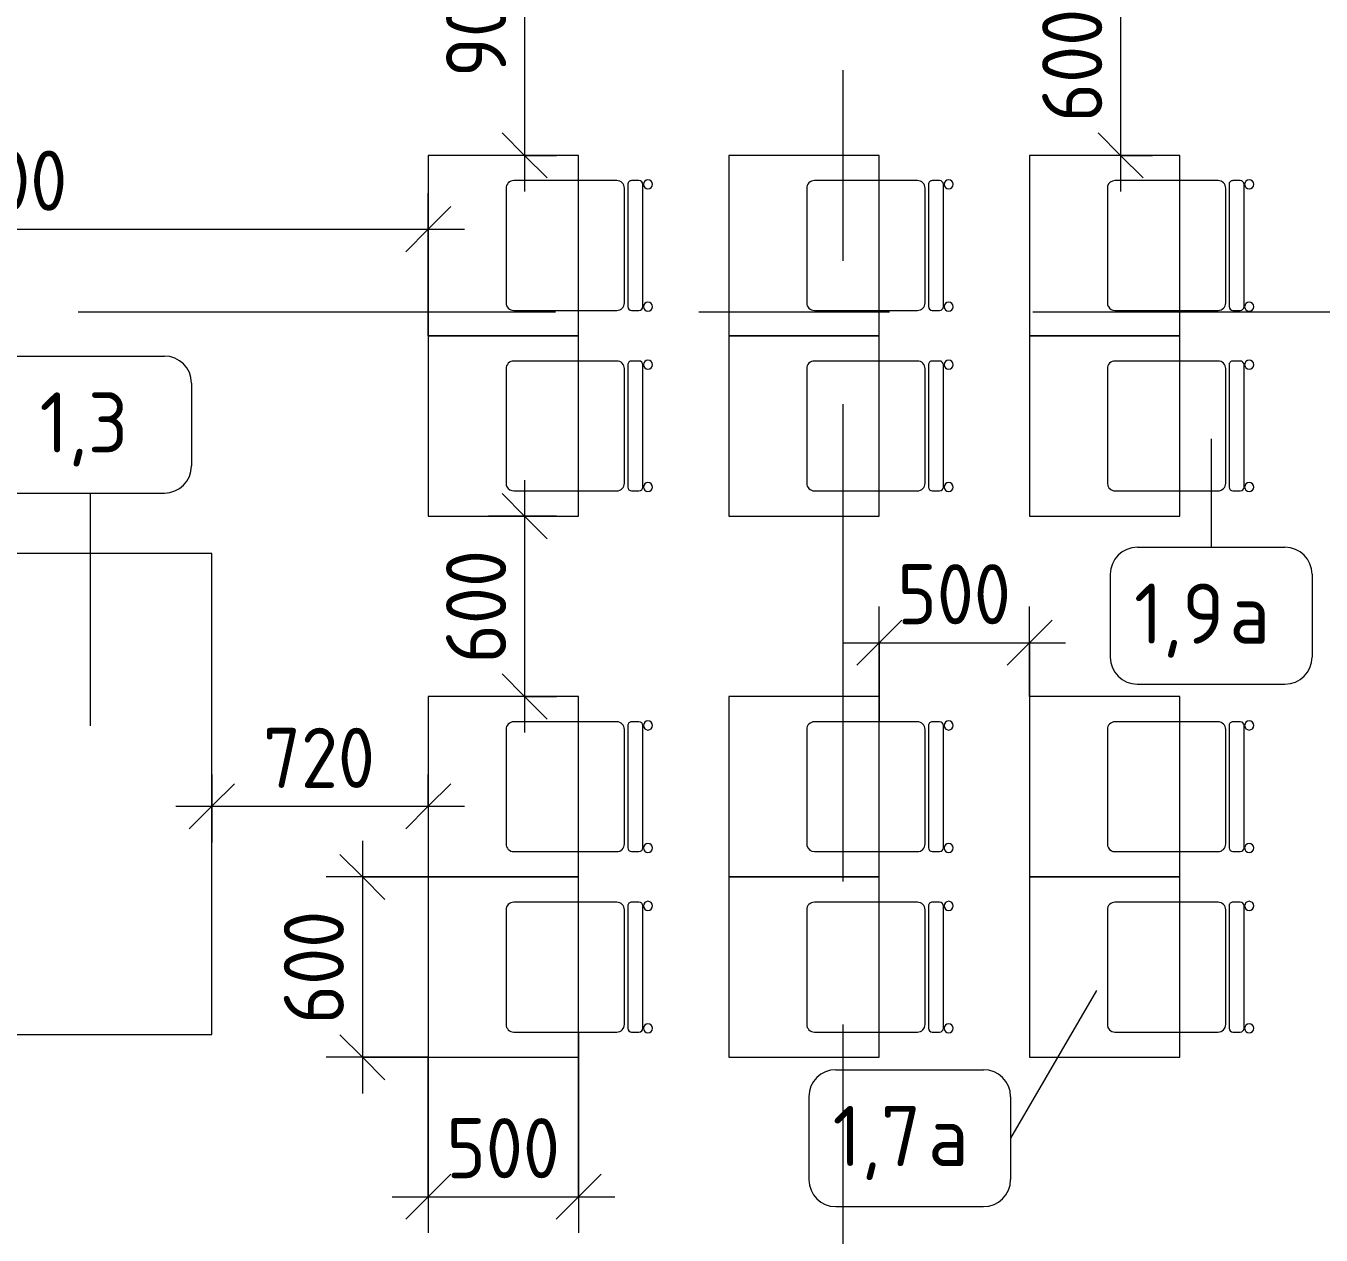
# Model space of a CAD drawing. Header units: millimetres. Extents: x 957 to 217451, y -8553 to 29000.
# Drawn here: x 34785 to 39093, y 529 to 4551 of the extents above; entities that cross this region are included whole.
import ezdxf

# ---------------------------------------------------------------- set-up
doc = ezdxf.new("R2010")
doc.units = ezdxf.units.MM
doc.linetypes.add('Осевая', pattern=[3175, 635, -476.25, 1587.5, -476.25])
for name, color, linetype, lineweight in [('A-ANNO-DIMS', 7, 'Continuous', 9), ('A-ANNO-DIMS-100', 7, 'Continuous', 9), ('I-FURN-IDEN', 7, 'Continuous', 9), ('Оси', 7, 'Continuous', 9), ('Оси-2', 7, 'Осевая', 9)]:
    doc.layers.add(name, color=color, linetype=linetype, lineweight=lineweight)
doc.layers.add('I-FURN-1', color=9, linetype='Continuous', lineweight=9, true_color=0x808080)
doc.styles.add('GOST Common_4', font='GOST_Common.ttf', dxfattribs={"height": 200})
doc.styles.add('ISOCPEUR_3', font='isocpeur.ttf', dxfattribs={"width": 0.9, "height": 200})
doc.dimstyles.new('ISO-2_0_0_9К_Средний_округл2', dxfattribs={"dimscale": 304.8, "dimtxt": 199.196235, "dimasz": 0.492126, "dimexe": 0.393701, "dimexo": 0, "dimgap": 0, "dimtad": 1, "dimdec": 0, "dimrnd": 10, "dimzin": 0, "dimdsep": 46, "dimtxsty": 'ISOCPEUR_3', "dimblk1": 'OBLIQUE', "dimblk2": 'OBLIQUE', "dimsah": 1, "dimcen": 0.09, "dimdle": 0.393701, "dimazin": 0, "dimtfac": 1, "dimtdec": 4, "dimtix": 1, "dimtmove": 0, "dimatfit": 3, "dimfxl": 1, "dimtvp": 1, "dimtolj": 1, "dimtzin": 0, "dimarcsym": 2})

# ---------------------------------------------------------------- blocks, each defined once
blk = doc.blocks.new('Стол базовый прямоугольный - 1_7а-25476368-План расстановки мебели и оборудования 3 этажа в осях 1-12')
at = {"layer": 'I-FURN-1'}
for p, q in [((250, 300), (-250, 300)), ((-250, 300), (-250, -300)), ((250, -300), (250, 300)), ((-250, -300), (250, -300))]:
    blk.add_line(p, q, dxfattribs=at)
blk = doc.blocks.new('Стул Breuer - 1_9а-25403171-План расстановки мебели и оборудования 3 этажа в осях 1-12')
at = {"layer": 'I-FURN-1'}
for p, q in [((-215.9, 215.9), (-215.9, 0)), ((190.5, 241.3), (-190.5, 241.3)), ((215.9, 0), (215.9, 215.9)), ((-215.9, 0), (-215.9, -127)), ((215.9, -127), (215.9, 0)), ((203.2, -163.5), (-203.2, -163.5)), ((-190.5, -152.4), (190.5, -152.4)), ((-215.9, -176.2), (-215.9, -200.8)), ((-203.2, -213.5), (203.2, -213.5)), ((215.9, -200.8), (215.9, -176.2))]:
    blk.add_line(p, q, dxfattribs=at)
for centre, radius, start, end in [((-190.5, 215.9), 25.4, 90, 180), ((190.5, 215.9), 25.4, 0, 90), ((-190.5, -127), 25.4, 180, 270), ((190.5, -127), 25.4, 270, 360), ((-203.2, -176.2), 12.7, 90, 180), ((203.2, -176.2), 12.7, 360, 90), ((-203.2, -200.8), 12.7, 180, 270), ((203.2, -200.8), 12.7, 270, 360), ((-203.5, -230.6), 15.1, 360, 180), ((-203.5, -230.6), 15.1, 180, 360), ((203.7, -230.6), 15.1, 360, 180), ((203.7, -230.6), 15.1, 180, 360)]:
    blk.add_arc(centre, radius, start, end, dxfattribs=at)
blk = doc.blocks.new('Стол базовый прямоугольный - 1_3-25460678-План расстановки мебели и оборудования 3 этажа в осях 1-12')
at = {"layer": 'I-FURN-1'}
for p, q in [((800, 350), (-800, 350)), ((-800, 350), (-800, -350)), ((800, -350), (800, 350)), ((-800, -350), (800, -350))]:
    blk.add_line(p, q, dxfattribs=at)
blk = doc.blocks.new('Стул Breuer - 1_9а-V53-План расстановки мебели и оборудования 3 этажа в осях 1-12')
at = {"layer": 'I-FURN-1'}
for p, q in [((-215.9, 215.9), (-215.9, 0)), ((190.5, 241.3), (-190.5, 241.3)), ((215.9, 0), (215.9, 215.9)), ((-215.9, 0), (-215.9, -127)), ((215.9, -127), (215.9, 0)), ((203.2, -163.5), (-203.2, -163.5)), ((-190.5, -152.4), (190.5, -152.4)), ((-215.9, -176.2), (-215.9, -200.8)), ((-203.2, -213.5), (203.2, -213.5)), ((215.9, -200.8), (215.9, -176.2))]:
    blk.add_line(p, q, dxfattribs=at)
for centre, radius, start, end in [((-190.5, 215.9), 25.4, 135, 180), ((-190.5, 215.9), 25.4, 90, 135), ((190.5, 215.9), 25.4, 0, 90), ((-190.5, -127), 25.4, 180, 270), ((190.5, -127), 25.4, 270, 360), ((-203.2, -176.2), 12.7, 90, 180), ((203.2, -176.2), 12.7, 360, 90), ((-203.2, -200.8), 12.7, 180, 270), ((203.2, -200.8), 12.7, 270, 360), ((-203.5, -230.6), 15.1, 360, 180), ((-203.5, -230.6), 15.1, 180, 360), ((203.7, -230.6), 15.1, 360, 180), ((203.7, -230.6), 15.1, 180, 360)]:
    blk.add_arc(centre, radius, start, end, dxfattribs=at)
blk = doc.blocks.new('Стул Breuer - 1_9а-V54-План расстановки мебели и оборудования 3 этажа в осях 1-12')
at = {"layer": 'I-FURN-1'}
for p, q in [((-215.9, 215.9), (-215.9, 0)), ((190.5, 241.3), (-190.5, 241.3)), ((215.9, 0), (215.9, 215.9)), ((-215.9, 0), (-215.9, -127)), ((215.9, -127), (215.9, 0)), ((203.2, -163.5), (-203.2, -163.5)), ((-190.5, -152.4), (190.5, -152.4)), ((-215.9, -176.2), (-215.9, -200.8)), ((-203.2, -213.5), (203.2, -213.5)), ((215.9, -200.8), (215.9, -176.2))]:
    blk.add_line(p, q, dxfattribs=at)
for centre, radius, start, end in [((-190.5, 215.9), 25.4, 120, 180), ((-190.5, 215.9), 25.4, 105, 120), ((-190.5, 215.9), 25.4, 90, 105), ((190.5, 215.9), 25.4, 0, 90), ((-190.5, -127), 25.4, 180, 270), ((190.5, -127), 25.4, 270, 360), ((-203.2, -176.2), 12.7, 90, 180), ((203.2, -176.2), 12.7, 360, 90), ((-203.2, -200.8), 12.7, 180, 270), ((203.2, -200.8), 12.7, 270, 360), ((-203.5, -230.6), 15.1, 360, 180), ((-203.5, -230.6), 15.1, 180, 360), ((203.7, -230.6), 15.1, 360, 180), ((203.7, -230.6), 15.1, 180, 360)]:
    blk.add_arc(centre, radius, start, end, dxfattribs=at)
blk = doc.blocks.new('Стул Breuer - 1_9а-V55-План расстановки мебели и оборудования 3 этажа в осях 1-12')
at = {"layer": 'I-FURN-1'}
for p, q in [((-215.9, 215.9), (-215.9, 0)), ((190.5, 241.3), (-190.5, 241.3)), ((215.9, 0), (215.9, 215.9)), ((-215.9, 0), (-215.9, -127)), ((215.9, -127), (215.9, 0)), ((203.2, -163.5), (-203.2, -163.5)), ((-190.5, -152.4), (190.5, -152.4)), ((-215.9, -176.2), (-215.9, -200.8)), ((-203.2, -213.5), (203.2, -213.5)), ((215.9, -200.8), (215.9, -176.2))]:
    blk.add_line(p, q, dxfattribs=at)
for centre, radius, start, end in [((-190.5, 215.9), 25.4, 105, 180), ((-190.5, 215.9), 25.4, 90, 105), ((190.5, 215.9), 25.4, 0, 90), ((-190.5, -127), 25.4, 180, 270), ((190.5, -127), 25.4, 270, 360), ((-203.2, -176.2), 12.7, 90, 180), ((203.2, -176.2), 12.7, 360, 90), ((-203.2, -200.8), 12.7, 180, 270), ((203.2, -200.8), 12.7, 270, 360), ((-203.5, -230.6), 15.1, 360, 180), ((-203.5, -230.6), 15.1, 180, 360), ((203.7, -230.6), 15.1, 360, 180), ((203.7, -230.6), 15.1, 180, 360)]:
    blk.add_arc(centre, radius, start, end, dxfattribs=at)
blk = doc.blocks.new('Стул Breuer - 1_9а-V56-План расстановки мебели и оборудования 3 этажа в осях 1-12')
at = {"layer": 'I-FURN-1'}
for p, q in [((-215.9, 215.9), (-215.9, 0)), ((190.5, 241.3), (-190.5, 241.3)), ((215.9, 0), (215.9, 215.9)), ((-215.9, 0), (-215.9, -127)), ((215.9, -127), (215.9, 0)), ((203.2, -163.5), (-203.2, -163.5)), ((-190.5, -152.4), (190.5, -152.4)), ((-215.9, -176.2), (-215.9, -200.8)), ((-203.2, -213.5), (203.2, -213.5)), ((215.9, -200.8), (215.9, -176.2))]:
    blk.add_line(p, q, dxfattribs=at)
for centre, radius, start, end in [((-190.5, 215.9), 25.4, 150, 180), ((-190.5, 215.9), 25.4, 90, 150), ((190.5, 215.9), 25.4, 0, 90), ((-190.5, -127), 25.4, 180, 270), ((190.5, -127), 25.4, 270, 360), ((-203.2, -176.2), 12.7, 90, 180), ((203.2, -176.2), 12.7, 360, 90), ((-203.2, -200.8), 12.7, 180, 270), ((203.2, -200.8), 12.7, 270, 360), ((-203.5, -230.6), 15.1, 360, 180), ((-203.5, -230.6), 15.1, 180, 360), ((203.7, -230.6), 15.1, 360, 180), ((203.7, -230.6), 15.1, 180, 360)]:
    blk.add_arc(centre, radius, start, end, dxfattribs=at)
blk = doc.blocks.new('Стул Breuer - 1_9а-V57-План расстановки мебели и оборудования 3 этажа в осях 1-12')
at = {"layer": 'I-FURN-1'}
for p, q in [((-215.9, 215.9), (-215.9, 0)), ((190.5, 241.3), (-190.5, 241.3)), ((215.9, 0), (215.9, 215.9)), ((-215.9, 0), (-215.9, -127)), ((215.9, -127), (215.9, 0)), ((203.2, -163.5), (-203.2, -163.5)), ((-190.5, -152.4), (190.5, -152.4)), ((-215.9, -176.2), (-215.9, -200.8)), ((-203.2, -213.5), (203.2, -213.5)), ((215.9, -200.8), (215.9, -176.2))]:
    blk.add_line(p, q, dxfattribs=at)
for centre, radius, start, end in [((-190.5, 215.9), 25.4, 120, 180), ((-190.5, 215.9), 25.4, 90, 120), ((190.5, 215.9), 25.4, 75, 90), ((190.5, 215.9), 25.4, 0, 75), ((-190.5, -127), 25.4, 180, 270), ((190.5, -127), 25.4, 270, 360), ((-203.2, -176.2), 12.7, 90, 180), ((203.2, -176.2), 12.7, 360, 90), ((-203.2, -200.8), 12.7, 180, 270), ((203.2, -200.8), 12.7, 270, 360), ((-203.5, -230.6), 15.1, 360, 180), ((-203.5, -230.6), 15.1, 180, 360), ((203.7, -230.6), 15.1, 360, 180), ((203.7, -230.6), 15.1, 180, 360)]:
    blk.add_arc(centre, radius, start, end, dxfattribs=at)
blk = doc.blocks.new('Стул Breuer - 1_9а-V58-План расстановки мебели и оборудования 3 этажа в осях 1-12')
at = {"layer": 'I-FURN-1'}
for p, q in [((-215.9, 215.9), (-215.9, 0)), ((190.5, 241.3), (-190.5, 241.3)), ((215.9, 0), (215.9, 215.9)), ((-215.9, 0), (-215.9, -127)), ((215.9, -127), (215.9, 0)), ((203.2, -163.5), (-203.2, -163.5)), ((-190.5, -152.4), (190.5, -152.4)), ((-215.9, -176.2), (-215.9, -200.8)), ((-203.2, -213.5), (203.2, -213.5)), ((215.9, -200.8), (215.9, -176.2))]:
    blk.add_line(p, q, dxfattribs=at)
for centre, radius, start, end in [((-190.5, 215.9), 25.4, 165, 180), ((-190.5, 215.9), 25.4, 90, 165), ((190.5, 215.9), 25.4, 0, 90), ((-190.5, -127), 25.4, 180, 270), ((190.5, -127), 25.4, 270, 360), ((-203.2, -176.2), 12.7, 90, 180), ((203.2, -176.2), 12.7, 360, 90), ((-203.2, -200.8), 12.7, 180, 270), ((203.2, -200.8), 12.7, 270, 360), ((-203.5, -230.6), 15.1, 360, 180), ((-203.5, -230.6), 15.1, 180, 360), ((203.7, -230.6), 15.1, 360, 180), ((203.7, -230.6), 15.1, 180, 360)]:
    blk.add_arc(centre, radius, start, end, dxfattribs=at)
blk = doc.blocks.new('DIMBLOCK1-План расстановки мебели и оборудования 3 этажа в осях 1-12')
at = {"layer": 'A-ANNO-DIMS-100'}
for p, q in [((33223.2, 3980.7), (33223.2, 3754.6)), ((33223.2, 3874.6), (33223.2, 3980.7)), ((36123.2, 3520.1), (36123.2, 3994.6)), ((33103.2, 3874.6), (36243.2, 3874.6)), ((36123.2, 3874.6), (36123.2, 3520.1))]:
    blk.add_line(p, q, dxfattribs=at)
at = {"layer": 'A-ANNO-DIMS-100', "lineweight": 20}
for p, q in [((33223.2, 3874.6), (33298.2, 3949.6)), ((36123.2, 3874.6), (36198.2, 3949.6)), ((33223.2, 3874.6), (33148.2, 3799.6)), ((36123.2, 3874.6), (36048.2, 3799.6))]:
    blk.add_line(p, q, dxfattribs=at)
at = {"layer": 'A-ANNO-DIMS-100', "color": 0, "insert": (34420.3, 4135.9), "char_height": 200, "width": 606.782, "attachment_point": 1, "line_spacing_factor": 1.149209, "style": 'ISOCPEUR_3'}
blk.add_mtext('2900', dxfattribs=at)
blk = doc.blocks.new('_Oblique')
at = {"color": 0, "linetype": 'ByBlock', "lineweight": -2}
blk.add_line((-0.5, -0.5), (0.5, 0.5), dxfattribs=at)
blk = doc.blocks.new('Марка_Мебель - В прямоуг_Balcon_Марка-25523697-План расстановки мебели и оборудования 3 этажа в осях 1-12')
at = {"layer": 'I-FURN-IDEN'}
for p, q in [((-2.455, 2.278), (2.455, 2.278)), ((-3.355, 1.378), (-3.355, -1.384)), ((3.355, 1.378), (3.355, -1.378)), ((-2.461, -2.278), (2.455, -2.278))]:
    blk.add_line(p, q, dxfattribs=at)
for centre, radius, start, end in [((-2.455, 1.378), 0.9, 90, 180), ((2.455, 1.378), 0.9, 0, 90), ((-2.461, -1.384), 0.893, 180, 270), ((2.455, -1.378), 0.9, 270, 0)]:
    blk.add_arc(centre, radius, start, end, dxfattribs=at)
blk = doc.blocks.new('DIMBLOCK25-План расстановки мебели и оборудования 3 этажа в осях 1-12')
at = {"layer": 'A-ANNO-DIMS-100'}
for p, q in [((35903.9, 1840.1), (35903.9, 1000.1)), ((36123.2, 1720.1), (35783.9, 1720.1)), ((35903.9, 1720.1), (36123.2, 1720.1)), ((36123.2, 1120.1), (35783.9, 1120.1)), ((35903.9, 1120.1), (36123.2, 1120.1))]:
    blk.add_line(p, q, dxfattribs=at)
at = {"layer": 'A-ANNO-DIMS-100', "lineweight": 20}
for p, q in [((35903.9, 1720.1), (35828.9, 1795.1)), ((35903.9, 1720.1), (35978.9, 1645.1)), ((35903.9, 1120.1), (35828.9, 1195.1)), ((35903.9, 1120.1), (35978.9, 1045.1))]:
    blk.add_line(p, q, dxfattribs=at)
at = {"layer": 'A-ANNO-DIMS-100', "color": 0, "insert": (35642.6, 1230.5), "char_height": 200, "width": 455.087, "attachment_point": 1, "rotation": 90, "line_spacing_factor": 1.149209, "style": 'ISOCPEUR_3'}
blk.add_mtext('600', dxfattribs=at)
blk = doc.blocks.new('DIMBLOCK26-План расстановки мебели и оборудования 3 этажа в осях 1-12')
at = {"layer": 'A-ANNO-DIMS-100'}
for p, q in [((36623.2, 1201.5), (36623.2, 536.6)), ((36623.2, 656.6), (36623.2, 1201.5)), ((36123.2, 1120.1), (36123.2, 536.6)), ((36123.2, 656.6), (36123.2, 1120.1)), ((36003.2, 656.6), (36743.2, 656.6))]:
    blk.add_line(p, q, dxfattribs=at)
at = {"layer": 'A-ANNO-DIMS-100', "lineweight": 20}
for p, q in [((36123.2, 656.6), (36198.2, 731.6)), ((36623.2, 656.6), (36698.2, 731.6)), ((36123.2, 656.6), (36048.2, 581.6)), ((36623.2, 656.6), (36548.2, 581.6))]:
    blk.add_line(p, q, dxfattribs=at)
at = {"layer": 'A-ANNO-DIMS-100', "color": 0, "insert": (36183.6, 917.9), "char_height": 200, "width": 455.087, "attachment_point": 1, "line_spacing_factor": 1.149209, "style": 'ISOCPEUR_3'}
blk.add_mtext('500', dxfattribs=at)
blk = doc.blocks.new('DIMBLOCK28-План расстановки мебели и оборудования 3 этажа в осях 1-12')
at = {"layer": 'A-ANNO-DIMS-100'}
for p, q in [((36443.5, 3040.1), (36443.5, 2200.1)), ((36549.6, 2920.1), (36323.5, 2920.1)), ((36443.5, 2920.1), (36549.6, 2920.1)), ((36549.6, 2320.1), (36323.5, 2320.1)), ((36443.5, 2320.1), (36549.6, 2320.1))]:
    blk.add_line(p, q, dxfattribs=at)
at = {"layer": 'A-ANNO-DIMS-100', "lineweight": 20}
for p, q in [((36443.5, 2920.1), (36368.5, 2995.1)), ((36443.5, 2920.1), (36518.5, 2845.1)), ((36443.5, 2320.1), (36368.5, 2395.1)), ((36443.5, 2320.1), (36518.5, 2245.1))]:
    blk.add_line(p, q, dxfattribs=at)
at = {"layer": 'A-ANNO-DIMS-100', "color": 0, "insert": (36182.2, 2430.5), "char_height": 200, "width": 455.087, "attachment_point": 1, "rotation": 90, "line_spacing_factor": 1.149209, "style": 'ISOCPEUR_3'}
blk.add_mtext('600', dxfattribs=at)
blk = doc.blocks.new('DIMBLOCK29-План расстановки мебели и оборудования 3 этажа в осях 1-12')
at = {"layer": 'A-ANNO-DIMS-100'}
for p, q in [((37623.2, 2238.9), (37623.2, 2619.1)), ((38123.2, 2320.1), (38123.2, 2619.1)), ((37503.2, 2499.1), (38243.2, 2499.1)), ((37623.2, 2499.1), (37623.2, 2238.9)), ((38123.2, 2499.1), (38123.2, 2320.1))]:
    blk.add_line(p, q, dxfattribs=at)
at = {"layer": 'A-ANNO-DIMS-100', "lineweight": 20}
for p, q in [((37623.2, 2499.1), (37698.2, 2574.1)), ((38123.2, 2499.1), (38198.2, 2574.1)), ((37623.2, 2499.1), (37548.2, 2424.1)), ((38123.2, 2499.1), (38048.2, 2424.1))]:
    blk.add_line(p, q, dxfattribs=at)
at = {"layer": 'A-ANNO-DIMS-100', "color": 0, "insert": (37683.6, 2760.4), "char_height": 200, "width": 455.087, "attachment_point": 1, "line_spacing_factor": 1.149209, "style": 'ISOCPEUR_3'}
blk.add_mtext('500', dxfattribs=at)
blk = doc.blocks.new('DIMBLOCK30-План расстановки мебели и оборудования 3 этажа в осях 1-12')
at = {"layer": 'A-ANNO-DIMS-100'}
for p, q in [((38426.2, 4840.1), (38426.2, 4000.1)), ((38532.3, 4720.1), (38306.2, 4720.1)), ((38426.2, 4720.1), (38532.3, 4720.1)), ((38532.3, 4120.1), (38306.2, 4120.1)), ((38426.2, 4120.1), (38532.3, 4120.1))]:
    blk.add_line(p, q, dxfattribs=at)
at = {"layer": 'A-ANNO-DIMS-100', "lineweight": 20}
for p, q in [((38426.2, 4720.1), (38351.2, 4795.1)), ((38426.2, 4720.1), (38501.2, 4645.1)), ((38426.2, 4120.1), (38351.2, 4195.1)), ((38426.2, 4120.1), (38501.2, 4045.1))]:
    blk.add_line(p, q, dxfattribs=at)
at = {"layer": 'A-ANNO-DIMS-100', "color": 0, "insert": (38165, 4230.5), "char_height": 200, "width": 455.087, "attachment_point": 1, "rotation": 90, "line_spacing_factor": 1.149209, "style": 'ISOCPEUR_3'}
blk.add_mtext('600', dxfattribs=at)
blk = doc.blocks.new('DIMBLOCK31-План расстановки мебели и оборудования 3 этажа в осях 1-12')
at = {"layer": 'A-ANNO-DIMS-100'}
for p, q in [((36443.5, 5140.1), (36443.5, 4000.1)), ((36549.6, 5020.1), (36323.5, 5020.1)), ((36443.5, 5020.1), (36549.6, 5020.1)), ((36549.6, 4120.1), (36323.5, 4120.1)), ((36443.5, 4120.1), (36549.6, 4120.1))]:
    blk.add_line(p, q, dxfattribs=at)
at = {"layer": 'A-ANNO-DIMS-100', "lineweight": 20}
for p, q in [((36443.5, 5020.1), (36368.5, 5095.1)), ((36443.5, 5020.1), (36518.5, 4945.1)), ((36443.5, 4120.1), (36368.5, 4195.1)), ((36443.5, 4120.1), (36518.5, 4045.1))]:
    blk.add_line(p, q, dxfattribs=at)
at = {"layer": 'A-ANNO-DIMS-100', "color": 0, "insert": (36182.2, 4380.5), "char_height": 200, "width": 455.087, "attachment_point": 1, "rotation": 90, "line_spacing_factor": 1.149209, "style": 'ISOCPEUR_3'}
blk.add_mtext('900', dxfattribs=at)
blk = doc.blocks.new('DIMBLOCK36-План расстановки мебели и оборудования 3 этажа в осях 1-12')
at = {"layer": 'A-ANNO-DIMS-100'}
for p, q in [((35403.1, 2060.9), (35403.1, 1834.9)), ((35403.1, 1954.9), (35403.1, 2060.9)), ((36123.2, 2060.9), (36123.2, 1834.9)), ((36123.2, 1954.9), (36123.2, 2060.9)), ((35283.1, 1954.9), (36243.2, 1954.9))]:
    blk.add_line(p, q, dxfattribs=at)
at = {"layer": 'A-ANNO-DIMS-100', "lineweight": 20}
for p, q in [((35403.1, 1954.9), (35478.1, 2029.9)), ((36123.2, 1954.9), (36198.2, 2029.9)), ((35403.1, 1954.9), (35328.1, 1879.9)), ((36123.2, 1954.9), (36048.2, 1879.9))]:
    blk.add_line(p, q, dxfattribs=at)
at = {"layer": 'A-ANNO-DIMS-100', "color": 0, "insert": (35573.5, 2216.1), "char_height": 200, "width": 455.087, "attachment_point": 1, "line_spacing_factor": 1.149209, "style": 'ISOCPEUR_3'}
blk.add_mtext('720', dxfattribs=at)

msp = doc.modelspace()

# ---------------------------------------------------------------- linework, layer by layer
at = {"layer": 'I-FURN-IDEN'}
for p, q in [((38727.2, 3177.2), (38727.2, 2816.6)), ((35000.1, 2222.7), (35000.1, 2996.9)), ((38345.4, 1342.5), (38060.1, 851.2))]:
    msp.add_line(p, q, dxfattribs=at)
at = {"layer": 'Оси'}
msp.add_line((37503.2, -1906.3), (37503.2, 593.7), dxfattribs=at)
at = {"layer": 'Оси-2'}
for p, q in [((37503.2, 593.7), (37503.2, 24898.1)), ((27497.7, 3600), (65753.2, 3600))]:
    msp.add_line(p, q, dxfattribs=at)

# ---------------------------------------------------------------- block references
at = {"layer": 'I-FURN-1'}
for p in [(36373.2, 3820.1), (37373.2, 3820.1), (38373.2, 3820.1), (36373.2, 3220.1), (37373.2, 3220.1), (38373.2, 3220.1), (36373.2, 2020.1), (37373.2, 2020.1), (38373.2, 2020.1), (36373.2, 1420.1), (37373.2, 1420.1), (38373.2, 1420.1)]:
    msp.add_blockref('Стол базовый прямоугольный - 1_7а-25476368-План расстановки мебели и оборудования 3 этажа в осях 1-12', p, dxfattribs=at)
for name, p, rotation in [('Стул Breuer - 1_9а-V53-План расстановки мебели и оборудования 3 этажа в осях 1-12', (36623.2, 3820.1), 89.99999999999959), ('Стул Breuer - 1_9а-25403171-План расстановки мебели и оборудования 3 этажа в осях 1-12', (37623.2, 3820.1), 89.99999999999959), ('Стул Breuer - 1_9а-V57-План расстановки мебели и оборудования 3 этажа в осях 1-12', (38623.2, 3820.1), 89.99999999999959), ('Стул Breuer - 1_9а-V54-План расстановки мебели и оборудования 3 этажа в осях 1-12', (36623.2, 3220.1), 89.99999999999959), ('Стул Breuer - 1_9а-25403171-План расстановки мебели и оборудования 3 этажа в осях 1-12', (37623.2, 3220.1), 89.99999999999959), ('Стул Breuer - 1_9а-V58-План расстановки мебели и оборудования 3 этажа в осях 1-12', (38623.2, 3220.1), 89.99999999999959), ('Стол базовый прямоугольный - 1_3-25460678-План расстановки мебели и оборудования 3 этажа в осях 1-12', (35053.1, 1996), 270.0000000000001), ('Стул Breuer - 1_9а-25403171-План расстановки мебели и оборудования 3 этажа в осях 1-12', (36623.2, 2020.1), 89.99999999999959), ('Стул Breuer - 1_9а-V55-План расстановки мебели и оборудования 3 этажа в осях 1-12', (37623.2, 2020.1), 89.99999999999959), ('Стул Breuer - 1_9а-V56-План расстановки мебели и оборудования 3 этажа в осях 1-12', (38623.2, 2020.1), 89.99999999999959), ('Стул Breuer - 1_9а-25403171-План расстановки мебели и оборудования 3 этажа в осях 1-12', (36623.2, 1420.1), 89.99999999999959), ('Стул Breuer - 1_9а-25403171-План расстановки мебели и оборудования 3 этажа в осях 1-12', (37623.2, 1420.1), 89.99999999999959), ('Стул Breuer - 1_9а-25403171-План расстановки мебели и оборудования 3 этажа в осях 1-12', (38623.2, 1420.1), 89.99999999999959)]:
    msp.add_blockref(name, p, dxfattribs=dict(at, rotation=rotation))
at = {"layer": 'I-FURN-IDEN', "xscale": 99.99999999999993, "yscale": 99.99999999999993, "zscale": 99.99999999999993}
for p in [(35000.1, 3224.7), (38727.2, 2588.9), (37724.6, 851.2)]:
    msp.add_blockref('Марка_Мебель - В прямоуг_Balcon_Марка-25523697-План расстановки мебели и оборудования 3 этажа в осях 1-12', p, dxfattribs=at)

# ---------------------------------------------------------------- texts
at = {"layer": 'I-FURN-IDEN', "char_height": 200, "attachment_point": 1, "style": 'GOST Common_4'}
for s, insert, width in [('1,3', (34830.1, 3331.7), 376.793), ('1,9', (38470.7, 2695.9), 384.81), ('\\fGOST Common|b0|i0|c204|p34|;а', (38788.2, 2695.9), 200.422), ('1,7', (37468.1, 958.3), 384.81), ('\\fGOST Common|b0|i0|c204|p34|;а', (37785.6, 958.3), 200.422)]:
    msp.add_mtext(s, dxfattribs=dict(at, insert=insert, width=width))

# ---------------------------------------------------------------- dimensions: what is measured, and where the dimension line sits
at = {"layer": 'A-ANNO-DIMS'}
for base, p1, p2, override, picture, middle in [((36443.5, 4120.1), (36549.6, 5020.1), (36549.6, 4120.1), {"dimpost": '<>', "dimfxl": 900}, 'DIMBLOCK31-План расстановки мебели и оборудования 3 этажа в осях 1-12', (36343.5, 4570.1)), ((38426.2, 4120.1), (38532.3, 4720.1), (38532.3, 4120.1), {"dimpost": '<>', "dimfxl": 600}, 'DIMBLOCK30-План расстановки мебели и оборудования 3 этажа в осях 1-12', (38326.2, 4420.1)), ((36443.5, 2320.1), (36549.6, 2920.1), (36549.6, 2320.1), {"dimpost": '<>', "dimfxl": 600}, 'DIMBLOCK28-План расстановки мебели и оборудования 3 этажа в осях 1-12', (36343.5, 2620.1)), ((35903.9, 1120.1), (36123.2, 1720.1), (36123.2, 1120.1), {"dimpost": '<>', "dimfxl": 600}, 'DIMBLOCK25-План расстановки мебели и оборудования 3 этажа в осях 1-12', (35803.9, 1420.1))]:
    dim = msp.add_linear_dim(base=base, p1=p1, p2=p2, angle=90, dimstyle='ISO-2_0_0_9К_Средний_округл2', override=override, dxfattribs=at)
    dim.commit()
    dim.dimension.update_dxf_attribs({"geometry": picture, "text_midpoint": middle})
for base, p1, p2, override, picture, middle in [((36123.2, 3874.6), (33223.2, 3980.7), (36123.2, 3520.1), {"dimpost": '<>', "dimfxl": 2936.352582}, 'DIMBLOCK1-План расстановки мебели и оборудования 3 этажа в осях 1-12', (34673.2, 3974.6)), ((38123.2, 2499.1), (37623.2, 2238.9), (38123.2, 2320.1), {"dimpost": '<>', "dimfxl": 506.549486}, 'DIMBLOCK29-План расстановки мебели и оборудования 3 этажа в осях 1-12', (37873.2, 2599.1)), ((36123.2, 1954.9), (35403.1, 2060.9), (36123.2, 2060.9), {"dimpost": '<>', "dimfxl": 720.119097}, 'DIMBLOCK36-План расстановки мебели и оборудования 3 этажа в осях 1-12', (35763.1, 2054.9)), ((36623.2, 656.6), (36123.2, 1120.1), (36623.2, 1201.5), {"dimpost": '<>', "dimfxl": 506.590433}, 'DIMBLOCK26-План расстановки мебели и оборудования 3 этажа в осях 1-12', (36373.2, 756.6))]:
    dim = msp.add_linear_dim(base=base, p1=p1, p2=p2, dimstyle='ISO-2_0_0_9К_Средний_округл2', override=override, dxfattribs=at)
    dim.commit()
    dim.dimension.update_dxf_attribs({"geometry": picture, "text_midpoint": middle})

doc.saveas('drawing.dxf')
